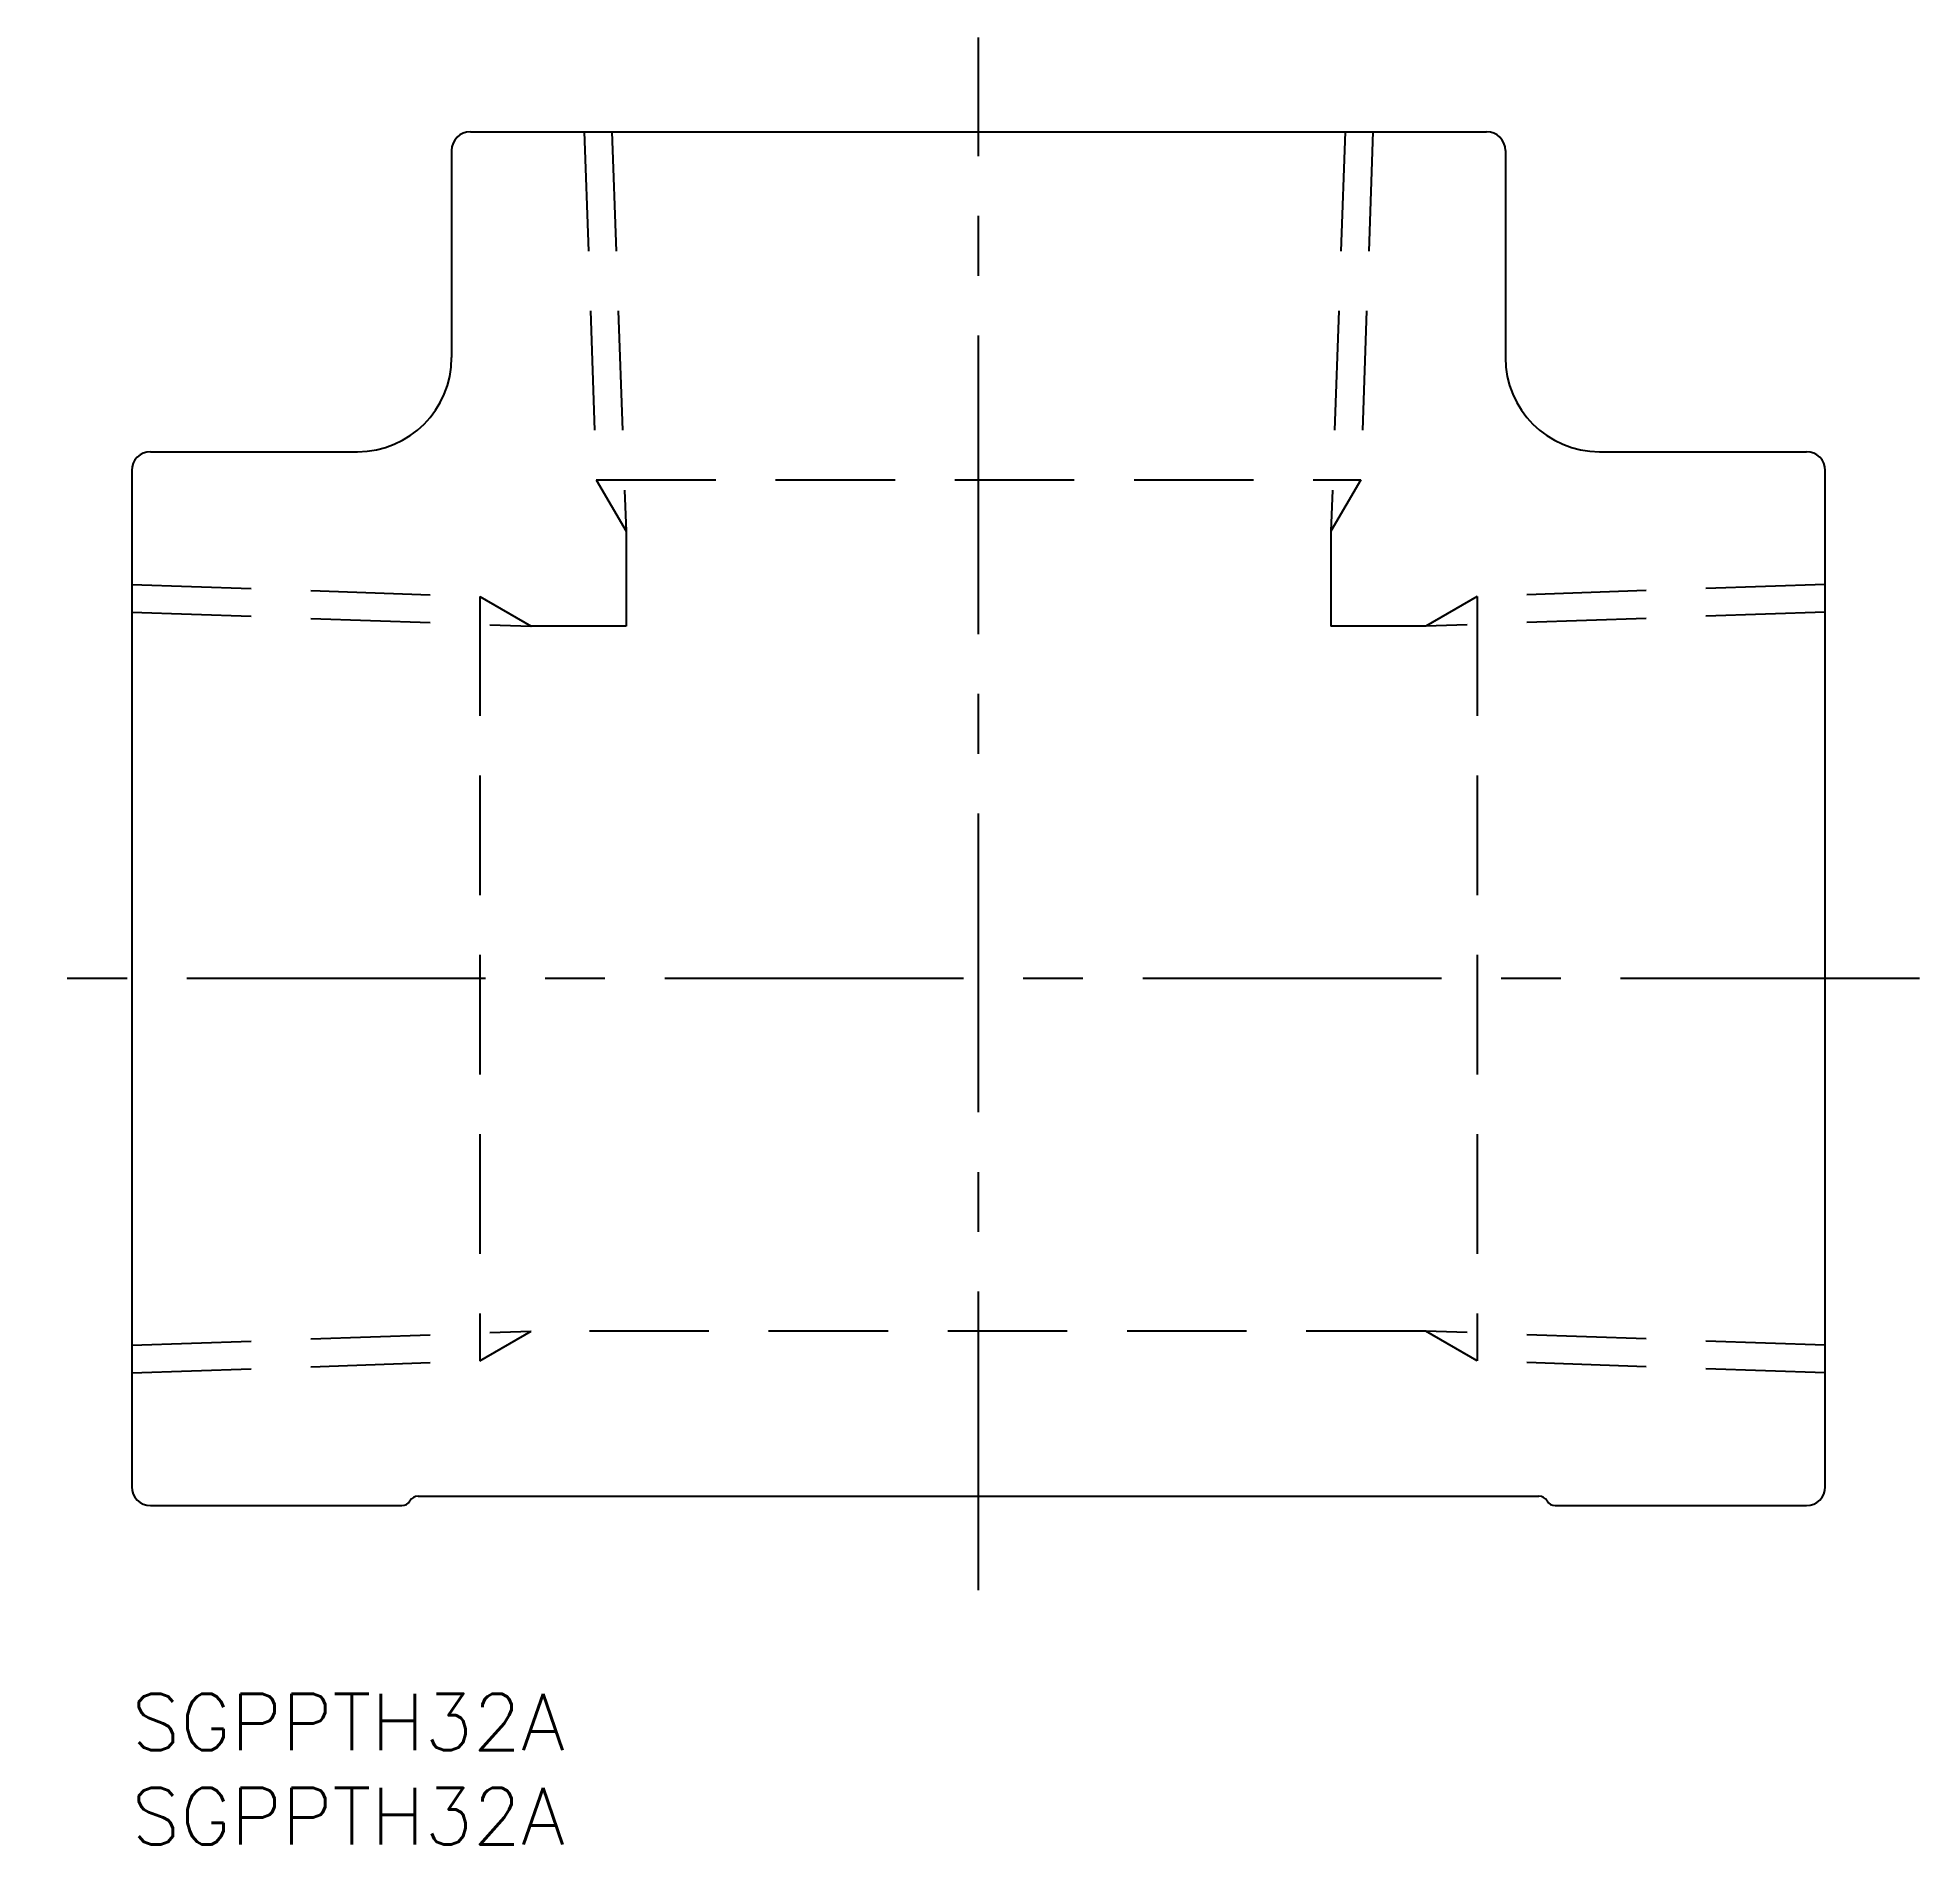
# Model space of a CAD drawing. Extents: x -5 to 95, y -8 to 88.
import ezdxf

# ---------------------------------------------------------------- set-up
doc = ezdxf.new("R2010")
doc.units = 0
doc.header["$LTSCALE"] = 0.5
doc.linetypes.add('CENTER', pattern=[50.8, 31.75, -6.35, 6.35, -6.35])
doc.linetypes.add('DASHED', pattern=[19.05, 12.7, -6.35])
for name, color, linetype in [('MSM_CENTER', 1, 'CENTER'), ('MSM_CONTINUOUS', 7, 'CONTINUOUS'), ('MSM_DASHED', 4, 'DASHED'), ('MSM_PART_NUMBER', 7, 'CONTINUOUS')]:
    doc.layers.add(name, color=color, linetype=linetype)
doc.styles.get("Standard").update_dxf_attribs({"font": 'txt.shx', "height": 3, "bigfont": 'bigfont.shx'})

# ---------------------------------------------------------------- blocks, each defined once
blk = doc.blocks.new('*U4')
at = {"layer": 'MSM_PART_NUMBER'}
blk.add_text('SGPPTH32A', height=3, dxfattribs=at).set_placement((0, -3))
blk = doc.blocks.new('*U5')
at = {"layer": 'MSM_PART_NUMBER'}
blk.add_text('SGPPTH32A', height=3, dxfattribs=at).set_placement((0, -8))

msp = doc.modelspace()

# ---------------------------------------------------------------- linework, layer by layer
at = {"layer": 'MSM_CENTER'}
for p, q in [((45, 5.5), (45, 88)), ((95, 38), (-5, 38))]:
    msp.add_line(p, q, dxfattribs=at)
at = {"layer": 'MSM_CONTINUOUS'}
for p, q in [((18, 83), (72, 83)), ((17, 82), (17, 71)), ((73, 82), (73, 71)), ((1, 66), (12, 66)), ((78, 66), (89, 66)), ((0, 65), (0, 11)), ((90, 11), (90, 65)), ((15.22, 10.5), (74.78, 10.5)), ((1, 10), (14.35, 10)), ((75.65, 10), (89, 10))]:
    msp.add_line(p, q, dxfattribs=at)
for centre, radius, start, end in [((18, 82), 1, 90, 180), ((72, 82), 1, 0, 90), ((12, 71), 5, 270, 0), ((78, 71), 5, 180, 270), ((1, 65), 1, 90, 180), ((89, 65), 1, 0, 90), ((1, 11), 1, 180, 270), ((14.35, 10.5), 0.5, 270, 330), ((15.22, 10), 0.5, 90, 150), ((74.78, 10), 0.5, 30, 90), ((75.65, 10.5), 0.5, 210, 270), ((89, 11), 1, 270, 0)]:
    msp.add_arc(centre, radius, start, end, dxfattribs=at)
at = {"layer": 'MSM_DASHED'}
for p, q in [((24.05, 83), (24.69, 64.5)), ((25.52, 83), (26.27, 61.77)), ((64.48, 83), (63.73, 61.77)), ((65.96, 83), (65.31, 64.5)), ((24.69, 64.5), (65.31, 64.5)), ((24.69, 64.5), (26.27, 61.77)), ((65.31, 64.5), (63.73, 61.77)), ((26.27, 61.77), (26.27, 56.73)), ((63.73, 61.77), (63.73, 56.73)), ((0, 58.95), (18.5, 58.31)), ((18.5, 58.31), (18.5, 17.69)), ((18.5, 58.31), (21.23, 56.73)), ((71.5, 58.31), (68.77, 56.73)), ((90, 58.95), (71.5, 58.31)), ((71.5, 58.31), (71.5, 17.69)), ((0, 57.48), (21.23, 56.73)), ((90, 57.48), (68.77, 56.73)), ((26.27, 56.73), (21.23, 56.73)), ((68.77, 56.73), (63.73, 56.73)), ((0, 18.52), (21.23, 19.27)), ((18.5, 17.69), (21.23, 19.27)), ((68.77, 19.27), (21.23, 19.27)), ((90, 18.52), (68.77, 19.27)), ((71.5, 17.69), (68.77, 19.27)), ((0, 17.05), (18.5, 17.69)), ((90, 17.05), (71.5, 17.69))]:
    msp.add_line(p, q, dxfattribs=at)

# ---------------------------------------------------------------- block references
at = {"layer": 'MSM_CONTINUOUS'}
for name in ['*U4', '*U5']:
    msp.add_blockref(name, (0, 0), dxfattribs=at)

doc.saveas('drawing.dxf')
